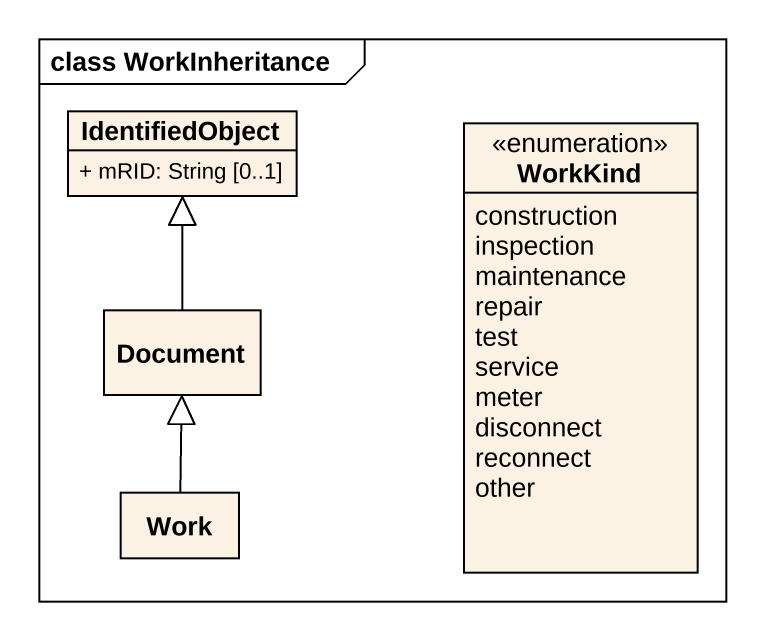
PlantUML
@startuml
mainframe class WorkInheritance
hide circle
hide empty members
skinparam classAttributeIconSize 0
class IdentifiedObject {
  + mRID: String [0..1]
}
enum WorkKind {
  construction
  inspection
  maintenance
  repair
  test
  service
  meter
  disconnect
  reconnect
  other
}
class Document
class Work
Document -up-|> IdentifiedObject
Work -up-|> Document
@enduml
